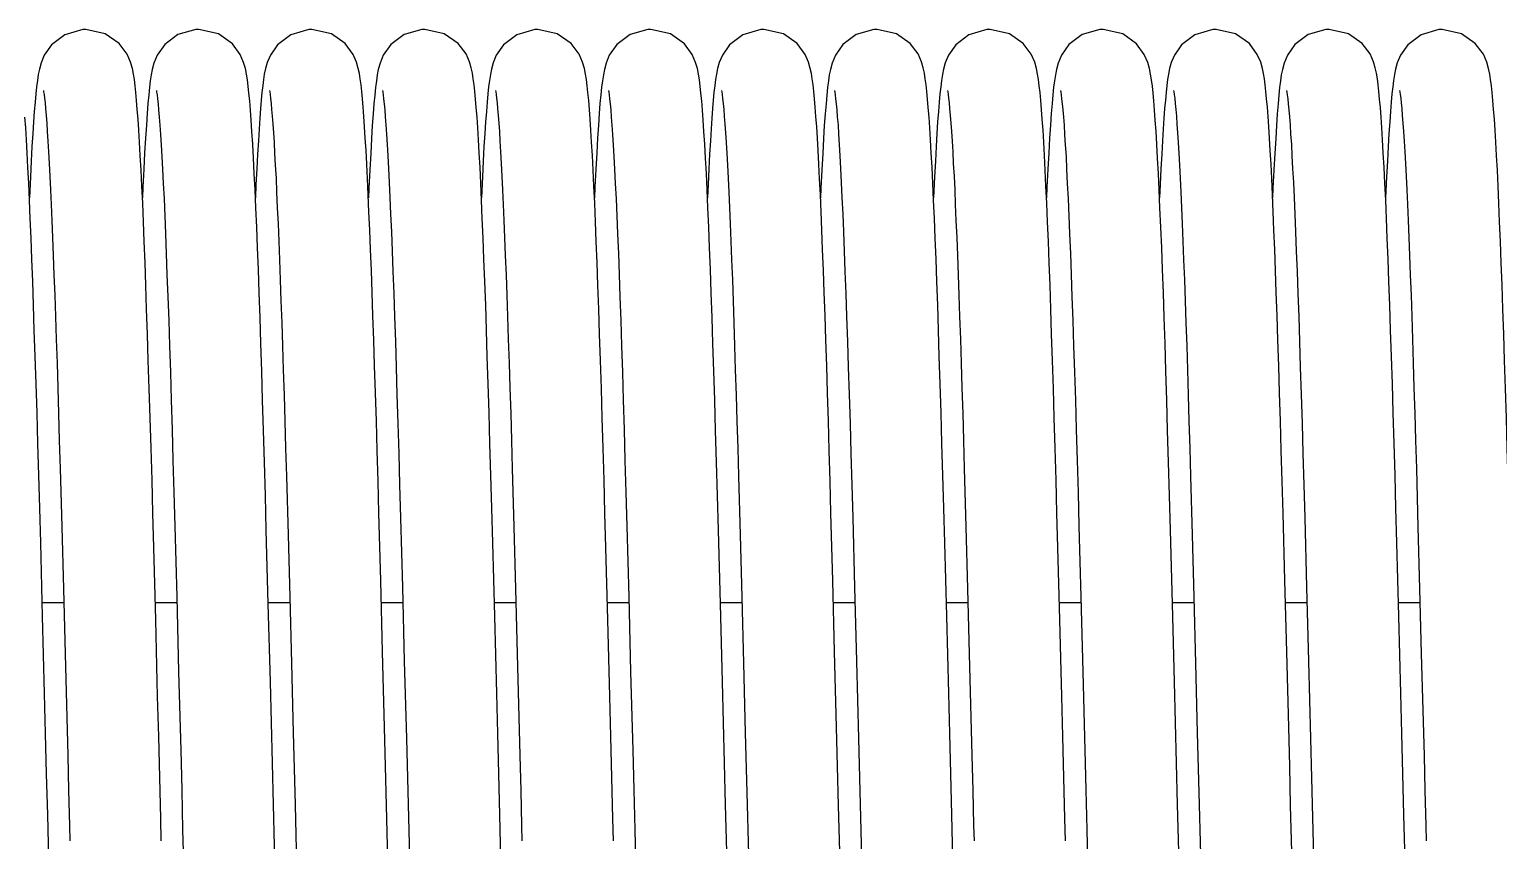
# Model space of a CAD drawing. Header units: millimetres. Extents: x 21899 to 38731, y -5425 to 3612.
# Drawn here: x 33826.3 to 33930.3, y -2716.3 to -2658.9 of the extents above; entities that cross this region are included whole.
import ezdxf

# ---------------------------------------------------------------- set-up
doc = ezdxf.new("R2010")
doc.units = ezdxf.units.MM

msp = doc.modelspace()

# ---------------------------------------------------------------- linework, layer by layer
at = {"color": 7, "linetype": 'Continuous'}
for p, q in [((33828.47, -2689.98), (33828.58, -2694.12)), ((33860.47, -2689.98), (33860.58, -2694.12)), ((33892.47, -2689.98), (33892.58, -2694.12)), ((33924.47, -2689.98), (33924.58, -2694.12)), ((33844.48, -2690.53), (33844.6, -2694.68)), ((33876.48, -2690.53), (33876.6, -2694.68)), ((33908.48, -2690.53), (33908.6, -2694.68)), ((33851.16, -2697.9), (33851.03, -2693.15)), ((33852.57, -2693.47), (33852.7, -2698.38)), ((33883.16, -2697.9), (33883.03, -2693.15)), ((33884.57, -2693.47), (33884.7, -2698.38)), ((33915.16, -2697.9), (33915.03, -2693.15)), ((33916.57, -2693.47), (33916.7, -2698.38)), ((33828.58, -2694.12), (33828.7, -2698.51)), ((33836.58, -2694.06), (33836.72, -2699.07)), ((33843.2, -2699.56), (33843.06, -2694.35)), ((33860.58, -2694.12), (33860.7, -2698.51)), ((33868.58, -2694.06), (33868.72, -2699.07)), ((33875.2, -2699.56), (33875.06, -2694.35)), ((33892.58, -2694.12), (33892.7, -2698.51)), ((33900.58, -2694.06), (33900.72, -2699.07)), ((33907.2, -2699.56), (33907.06, -2694.35)), ((33924.58, -2694.12), (33924.7, -2698.51)), ((33827.23, -2700.43), (33827.09, -2695.25)), ((33835.23, -2700.69), (33835.1, -2695.58)), ((33844.6, -2694.68), (33844.72, -2699.1)), ((33859.23, -2700.43), (33859.09, -2695.25)), ((33867.23, -2700.69), (33867.1, -2695.58)), ((33876.6, -2694.68), (33876.72, -2699.1)), ((33891.23, -2700.43), (33891.09, -2695.25)), ((33899.23, -2700.69), (33899.1, -2695.58)), ((33908.6, -2694.68), (33908.72, -2699.1)), ((33923.23, -2700.43), (33923.09, -2695.25)), ((33828.7, -2698.51), (33828.82, -2703.1)), ((33851.29, -2702.96), (33851.16, -2697.9)), ((33852.7, -2698.38), (33852.83, -2703.61)), ((33860.7, -2698.51), (33860.82, -2703.1)), ((33883.29, -2702.96), (33883.16, -2697.9)), ((33884.7, -2698.38), (33884.83, -2703.61)), ((33892.7, -2698.51), (33892.82, -2703.1)), ((33915.29, -2702.96), (33915.16, -2697.9)), ((33916.7, -2698.38), (33916.83, -2703.61)), ((33924.7, -2698.51), (33924.82, -2703.1)), ((33827.2, -2699.47), (33828.73, -2699.47)), ((33835.2, -2699.47), (33836.73, -2699.47)), ((33836.72, -2699.07), (33836.85, -2704.38)), ((33843.2, -2699.47), (33844.73, -2699.47)), ((33843.35, -2705.09), (33843.2, -2699.56)), ((33844.72, -2699.1), (33844.84, -2703.77)), ((33851.2, -2699.47), (33852.73, -2699.47)), ((33859.2, -2699.47), (33860.73, -2699.47)), ((33867.2, -2699.47), (33868.73, -2699.47)), ((33868.72, -2699.07), (33868.85, -2704.38)), ((33875.2, -2699.47), (33876.73, -2699.47)), ((33875.35, -2705.09), (33875.2, -2699.56)), ((33876.72, -2699.1), (33876.84, -2703.77)), ((33883.2, -2699.47), (33884.73, -2699.47)), ((33891.2, -2699.47), (33892.73, -2699.47)), ((33899.2, -2699.47), (33900.73, -2699.47)), ((33900.72, -2699.07), (33900.85, -2704.38)), ((33907.2, -2699.47), (33908.73, -2699.47)), ((33907.35, -2705.09), (33907.2, -2699.56)), ((33908.72, -2699.1), (33908.84, -2703.77)), ((33915.2, -2699.47), (33916.73, -2699.47)), ((33923.2, -2699.47), (33924.73, -2699.47)), ((33852.83, -2703.61), (33852.98, -2709.08)), ((33884.83, -2703.61), (33884.98, -2709.08)), ((33827.73, -2720.28), (33827.59, -2714.49)), ((33859.73, -2720.28), (33859.59, -2714.49)), ((33891.73, -2720.28), (33891.59, -2714.49)), ((33923.73, -2720.28), (33923.59, -2714.49)), ((33837.14, -2715.56), (33837.29, -2721.23)), ((33869.14, -2715.56), (33869.29, -2721.23)), ((33901.14, -2715.56), (33901.29, -2721.23))]:
    msp.add_line(p, q, dxfattribs=at)
for points in [[(33830.29, -2658.91), (33830.07, -2658.92), (33828.8, -2659.29), (33827.86, -2660), (33827.34, -2660.73), (33827.12, -2661.28), (33827, -2661.72), (33826.92, -2662.11), (33826.86, -2662.52), (33826.8, -2662.97), (33826.74, -2663.48), (33826.69, -2664.06), (33826.64, -2664.72)], [(33833.93, -2664.57), (33833.88, -2663.94), (33833.83, -2663.39), (33833.78, -2662.91), (33833.72, -2662.47), (33833.66, -2662.08), (33833.58, -2661.69), (33833.45, -2661.24), (33833.21, -2660.67), (33832.64, -2659.91), (33831.66, -2659.22), (33830.29, -2658.91)], [(33838.29, -2658.91), (33838.07, -2658.92), (33836.81, -2659.28), (33835.87, -2659.98), (33835.34, -2660.73), (33835.11, -2661.31), (33834.99, -2661.74), (33834.92, -2662.13), (33834.85, -2662.55), (33834.79, -2663.01), (33834.74, -2663.55), (33834.68, -2664.16), (33834.62, -2664.87)], [(33841.94, -2664.62), (33841.89, -2663.98), (33841.83, -2663.42), (33841.78, -2662.92), (33841.72, -2662.48), (33841.66, -2662.08), (33841.58, -2661.69), (33841.45, -2661.25), (33841.21, -2660.68), (33840.66, -2659.93), (33839.68, -2659.23), (33838.29, -2658.91)], [(33846.29, -2658.91), (33846.07, -2658.92), (33844.79, -2659.29), (33843.85, -2660), (33843.35, -2660.73), (33843.12, -2661.26), (33843, -2661.69), (33842.92, -2662.08), (33842.86, -2662.47), (33842.81, -2662.89), (33842.75, -2663.37), (33842.7, -2663.91), (33842.65, -2664.51), (33842.6, -2665.2)], [(33849.97, -2665.07), (33849.92, -2664.42), (33849.87, -2663.83), (33849.82, -2663.3), (33849.77, -2662.84), (33849.71, -2662.42), (33849.65, -2662.04), (33849.57, -2661.67), (33849.45, -2661.24), (33849.21, -2660.68), (33848.65, -2659.92), (33847.67, -2659.23), (33846.29, -2658.91)], [(33854.29, -2658.91), (33854.07, -2658.92), (33852.81, -2659.28), (33851.87, -2659.99), (33851.34, -2660.74), (33851.11, -2661.31), (33850.99, -2661.75), (33850.91, -2662.14), (33850.85, -2662.56), (33850.79, -2663.02), (33850.74, -2663.56), (33850.68, -2664.18), (33850.62, -2664.89)], [(33857.98, -2665.12), (33857.92, -2664.44), (33857.87, -2663.84), (33857.82, -2663.3), (33857.77, -2662.83), (33857.71, -2662.41), (33857.65, -2662.02), (33857.56, -2661.63), (33857.44, -2661.2), (33857.2, -2660.65), (33856.64, -2659.91), (33855.66, -2659.22), (33854.29, -2658.91)], [(33862.29, -2658.91), (33862.07, -2658.92), (33860.8, -2659.29), (33859.86, -2660), (33859.34, -2660.73), (33859.12, -2661.28), (33859, -2661.72), (33858.92, -2662.11), (33858.86, -2662.52), (33858.8, -2662.97), (33858.74, -2663.48), (33858.69, -2664.06), (33858.64, -2664.72)], [(33865.93, -2664.57), (33865.88, -2663.94), (33865.83, -2663.39), (33865.78, -2662.91), (33865.72, -2662.47), (33865.66, -2662.08), (33865.58, -2661.69), (33865.45, -2661.24), (33865.21, -2660.67), (33864.64, -2659.91), (33863.66, -2659.22), (33862.29, -2658.91)], [(33870.29, -2658.91), (33870.07, -2658.92), (33868.81, -2659.28), (33867.87, -2659.98), (33867.34, -2660.73), (33867.11, -2661.31), (33866.99, -2661.74), (33866.92, -2662.13), (33866.85, -2662.55), (33866.79, -2663.01), (33866.74, -2663.55), (33866.68, -2664.16), (33866.62, -2664.87)], [(33873.94, -2664.62), (33873.89, -2663.98), (33873.83, -2663.42), (33873.78, -2662.92), (33873.72, -2662.48), (33873.66, -2662.08), (33873.58, -2661.69), (33873.45, -2661.25), (33873.21, -2660.68), (33872.66, -2659.93), (33871.68, -2659.23), (33870.29, -2658.91)], [(33878.29, -2658.91), (33878.07, -2658.92), (33876.79, -2659.29), (33875.85, -2660), (33875.35, -2660.73), (33875.12, -2661.26), (33875, -2661.69), (33874.92, -2662.08), (33874.86, -2662.47), (33874.81, -2662.89), (33874.75, -2663.37), (33874.7, -2663.91), (33874.65, -2664.51), (33874.6, -2665.2)], [(33881.97, -2665.07), (33881.92, -2664.42), (33881.87, -2663.83), (33881.82, -2663.3), (33881.77, -2662.84), (33881.71, -2662.42), (33881.65, -2662.04), (33881.57, -2661.67), (33881.45, -2661.24), (33881.21, -2660.68), (33880.65, -2659.92), (33879.67, -2659.23), (33878.29, -2658.91)], [(33886.29, -2658.91), (33886.07, -2658.92), (33884.81, -2659.28), (33883.87, -2659.99), (33883.34, -2660.74), (33883.11, -2661.31), (33882.99, -2661.75), (33882.91, -2662.14), (33882.85, -2662.56), (33882.79, -2663.02), (33882.74, -2663.56), (33882.68, -2664.18), (33882.62, -2664.89)], [(33889.98, -2665.12), (33889.92, -2664.44), (33889.87, -2663.84), (33889.82, -2663.3), (33889.77, -2662.83), (33889.71, -2662.41), (33889.65, -2662.02), (33889.56, -2661.63), (33889.44, -2661.2), (33889.2, -2660.65), (33888.64, -2659.91), (33887.66, -2659.22), (33886.29, -2658.91)], [(33894.29, -2658.91), (33894.07, -2658.92), (33892.8, -2659.29), (33891.86, -2660), (33891.34, -2660.73), (33891.12, -2661.28), (33891, -2661.72), (33890.92, -2662.11), (33890.86, -2662.52), (33890.8, -2662.97), (33890.74, -2663.48), (33890.69, -2664.06), (33890.64, -2664.72)], [(33897.93, -2664.57), (33897.88, -2663.94), (33897.83, -2663.39), (33897.78, -2662.91), (33897.72, -2662.47), (33897.66, -2662.08), (33897.58, -2661.69), (33897.45, -2661.24), (33897.21, -2660.67), (33896.64, -2659.91), (33895.66, -2659.22), (33894.29, -2658.91)], [(33902.29, -2658.91), (33902.07, -2658.92), (33900.81, -2659.28), (33899.87, -2659.98), (33899.34, -2660.73), (33899.11, -2661.31), (33898.99, -2661.74), (33898.92, -2662.13), (33898.85, -2662.55), (33898.79, -2663.01), (33898.74, -2663.55), (33898.68, -2664.16), (33898.62, -2664.87)], [(33905.94, -2664.62), (33905.89, -2663.98), (33905.83, -2663.42), (33905.78, -2662.92), (33905.72, -2662.48), (33905.66, -2662.08), (33905.58, -2661.69), (33905.45, -2661.25), (33905.21, -2660.68), (33904.66, -2659.93), (33903.68, -2659.23), (33902.29, -2658.91)], [(33910.29, -2658.91), (33910.07, -2658.92), (33908.79, -2659.29), (33907.85, -2660), (33907.35, -2660.73), (33907.12, -2661.26), (33907, -2661.69), (33906.92, -2662.08), (33906.86, -2662.47), (33906.81, -2662.89), (33906.75, -2663.37), (33906.7, -2663.91), (33906.65, -2664.51), (33906.6, -2665.2)], [(33913.97, -2665.07), (33913.92, -2664.42), (33913.87, -2663.83), (33913.82, -2663.3), (33913.77, -2662.84), (33913.71, -2662.42), (33913.65, -2662.04), (33913.57, -2661.67), (33913.45, -2661.24), (33913.21, -2660.68), (33912.65, -2659.92), (33911.67, -2659.23), (33910.29, -2658.91)], [(33918.29, -2658.91), (33918.07, -2658.92), (33916.81, -2659.28), (33915.87, -2659.99), (33915.34, -2660.74), (33915.11, -2661.31), (33914.99, -2661.75), (33914.91, -2662.14), (33914.85, -2662.56), (33914.79, -2663.02), (33914.74, -2663.56), (33914.68, -2664.18), (33914.62, -2664.89)], [(33921.98, -2665.12), (33921.92, -2664.44), (33921.87, -2663.84), (33921.82, -2663.3), (33921.77, -2662.83), (33921.71, -2662.41), (33921.65, -2662.02), (33921.56, -2661.63), (33921.44, -2661.2), (33921.2, -2660.65), (33920.64, -2659.91), (33919.66, -2659.22), (33918.29, -2658.91)], [(33926.29, -2658.91), (33926.07, -2658.92), (33924.8, -2659.29), (33923.86, -2660), (33923.34, -2660.73), (33923.12, -2661.28), (33923, -2661.72), (33922.92, -2662.11), (33922.86, -2662.52), (33922.8, -2662.97), (33922.74, -2663.48), (33922.69, -2664.06), (33922.64, -2664.72)], [(33929.93, -2664.57), (33929.88, -2663.94), (33929.83, -2663.39), (33929.78, -2662.91), (33929.72, -2662.47), (33929.66, -2662.08), (33929.58, -2661.69), (33929.45, -2661.24), (33929.21, -2660.67), (33928.64, -2659.91), (33927.66, -2659.22), (33926.29, -2658.91)], [(33827.28, -2663.23), (33827.28, -2663.24), (33827.3, -2663.33), (33827.33, -2663.51), (33827.36, -2663.78), (33827.4, -2664.12), (33827.43, -2664.52), (33827.47, -2665), (33827.52, -2665.54), (33827.56, -2666.15), (33827.6, -2666.83), (33827.65, -2667.58), (33827.69, -2668.4), (33827.74, -2669.29), (33827.79, -2670.26), (33827.83, -2671.31), (33827.88, -2672.43), (33827.93, -2673.63), (33827.98, -2674.92), (33828.03, -2676.28), (33828.09, -2677.72), (33828.14, -2679.24), (33828.19, -2680.84), (33828.25, -2682.52), (33828.3, -2684.27), (33828.36, -2686.1), (33828.41, -2688.01), (33828.47, -2689.98)], [(33835.28, -2663.24), (33835.3, -2663.35), (33835.33, -2663.55), (33835.36, -2663.83), (33835.4, -2664.18), (33835.44, -2664.61), (33835.48, -2665.12), (33835.53, -2665.69), (33835.57, -2666.35), (33835.62, -2667.09), (33835.67, -2667.91), (33835.71, -2668.81), (33835.76, -2669.82), (33835.82, -2670.91), (33835.87, -2672.1), (33835.92, -2673.39), (33835.98, -2674.78), (33836.03, -2676.26), (33836.09, -2677.84), (33836.15, -2679.52), (33836.21, -2681.3), (33836.27, -2683.18), (33836.33, -2685.15), (33836.39, -2687.23), (33836.45, -2689.41), (33836.52, -2691.69), (33836.58, -2694.06)], [(33843.28, -2663.24), (33843.3, -2663.34), (33843.33, -2663.53), (33843.36, -2663.8), (33843.4, -2664.15), (33843.44, -2664.57), (33843.48, -2665.05), (33843.52, -2665.61), (33843.56, -2666.23), (33843.61, -2666.92), (33843.65, -2667.69), (33843.7, -2668.53), (33843.75, -2669.44), (33843.79, -2670.44), (33843.84, -2671.51), (33843.89, -2672.67), (33843.94, -2673.91), (33843.99, -2675.23), (33844.05, -2676.63), (33844.1, -2678.11), (33844.15, -2679.67), (33844.21, -2681.31), (33844.26, -2683.01), (33844.32, -2684.79), (33844.37, -2686.63), (33844.43, -2688.55), (33844.48, -2690.53)], [(33851.28, -2663.24), (33851.3, -2663.35), (33851.33, -2663.54), (33851.36, -2663.82), (33851.4, -2664.17), (33851.44, -2664.6), (33851.48, -2665.1), (33851.53, -2665.67), (33851.57, -2666.32), (33851.62, -2667.05), (33851.66, -2667.86), (33851.71, -2668.75), (33851.76, -2669.74), (33851.81, -2670.81), (33851.86, -2671.98), (33851.92, -2673.24), (33851.97, -2674.6), (33852.02, -2676.05), (33852.08, -2677.6), (33852.14, -2679.24), (33852.2, -2680.99), (33852.25, -2682.82), (33852.31, -2684.76), (33852.38, -2686.79), (33852.44, -2688.92), (33852.5, -2691.15), (33852.57, -2693.47)], [(33859.28, -2663.23), (33859.28, -2663.24), (33859.3, -2663.33), (33859.33, -2663.51), (33859.36, -2663.78), (33859.4, -2664.12), (33859.43, -2664.52), (33859.47, -2665), (33859.52, -2665.54), (33859.56, -2666.15), (33859.6, -2666.83), (33859.65, -2667.58), (33859.69, -2668.4), (33859.74, -2669.29), (33859.79, -2670.26), (33859.83, -2671.31), (33859.88, -2672.43), (33859.93, -2673.63), (33859.98, -2674.92), (33860.03, -2676.28), (33860.09, -2677.72), (33860.14, -2679.24), (33860.19, -2680.84), (33860.25, -2682.52), (33860.3, -2684.27), (33860.36, -2686.1), (33860.41, -2688.01), (33860.47, -2689.98)], [(33867.28, -2663.24), (33867.3, -2663.35), (33867.33, -2663.55), (33867.36, -2663.83), (33867.4, -2664.18), (33867.44, -2664.61), (33867.48, -2665.12), (33867.53, -2665.69), (33867.57, -2666.35), (33867.62, -2667.09), (33867.67, -2667.91), (33867.71, -2668.81), (33867.76, -2669.82), (33867.82, -2670.91), (33867.87, -2672.1), (33867.92, -2673.39), (33867.98, -2674.78), (33868.03, -2676.26), (33868.09, -2677.84), (33868.15, -2679.52), (33868.21, -2681.3), (33868.27, -2683.18), (33868.33, -2685.15), (33868.39, -2687.23), (33868.45, -2689.41), (33868.52, -2691.69), (33868.58, -2694.06)], [(33875.28, -2663.24), (33875.3, -2663.34), (33875.33, -2663.53), (33875.36, -2663.8), (33875.4, -2664.15), (33875.44, -2664.57), (33875.48, -2665.05), (33875.52, -2665.61), (33875.56, -2666.23), (33875.61, -2666.92), (33875.65, -2667.69), (33875.7, -2668.53), (33875.75, -2669.44), (33875.79, -2670.44), (33875.84, -2671.51), (33875.89, -2672.67), (33875.94, -2673.91), (33875.99, -2675.23), (33876.05, -2676.63), (33876.1, -2678.11), (33876.15, -2679.67), (33876.21, -2681.31), (33876.26, -2683.01), (33876.32, -2684.79), (33876.37, -2686.63), (33876.43, -2688.55), (33876.48, -2690.53)], [(33883.28, -2663.24), (33883.3, -2663.35), (33883.33, -2663.54), (33883.36, -2663.82), (33883.4, -2664.17), (33883.44, -2664.6), (33883.48, -2665.1), (33883.53, -2665.67), (33883.57, -2666.32), (33883.62, -2667.05), (33883.66, -2667.86), (33883.71, -2668.75), (33883.76, -2669.74), (33883.81, -2670.81), (33883.86, -2671.98), (33883.92, -2673.24), (33883.97, -2674.6), (33884.02, -2676.05), (33884.08, -2677.6), (33884.14, -2679.24), (33884.2, -2680.99), (33884.25, -2682.82), (33884.31, -2684.76), (33884.38, -2686.79), (33884.44, -2688.92), (33884.5, -2691.15), (33884.57, -2693.47)], [(33891.28, -2663.23), (33891.28, -2663.24), (33891.3, -2663.33), (33891.33, -2663.51), (33891.36, -2663.78), (33891.4, -2664.12), (33891.43, -2664.52), (33891.47, -2665), (33891.52, -2665.54), (33891.56, -2666.15), (33891.6, -2666.83), (33891.65, -2667.58), (33891.69, -2668.4), (33891.74, -2669.29), (33891.79, -2670.26), (33891.83, -2671.31), (33891.88, -2672.43), (33891.93, -2673.63), (33891.98, -2674.92), (33892.03, -2676.28), (33892.09, -2677.72), (33892.14, -2679.24), (33892.19, -2680.84), (33892.25, -2682.52), (33892.3, -2684.27), (33892.36, -2686.1), (33892.41, -2688.01), (33892.47, -2689.98)], [(33899.28, -2663.24), (33899.3, -2663.35), (33899.33, -2663.55), (33899.36, -2663.83), (33899.4, -2664.18), (33899.44, -2664.61), (33899.48, -2665.12), (33899.53, -2665.69), (33899.57, -2666.35), (33899.62, -2667.09), (33899.67, -2667.91), (33899.71, -2668.81), (33899.76, -2669.82), (33899.82, -2670.91), (33899.87, -2672.1), (33899.92, -2673.39), (33899.98, -2674.78), (33900.03, -2676.26), (33900.09, -2677.84), (33900.15, -2679.52), (33900.21, -2681.3), (33900.27, -2683.18), (33900.33, -2685.15), (33900.39, -2687.23), (33900.45, -2689.41), (33900.52, -2691.69), (33900.58, -2694.06)], [(33907.28, -2663.24), (33907.3, -2663.34), (33907.33, -2663.53), (33907.36, -2663.8), (33907.4, -2664.15), (33907.44, -2664.57), (33907.48, -2665.05), (33907.52, -2665.61), (33907.56, -2666.23), (33907.61, -2666.92), (33907.65, -2667.69), (33907.7, -2668.53), (33907.75, -2669.44), (33907.79, -2670.44), (33907.84, -2671.51), (33907.89, -2672.67), (33907.94, -2673.91), (33907.99, -2675.23), (33908.05, -2676.63), (33908.1, -2678.11), (33908.15, -2679.67), (33908.21, -2681.31), (33908.26, -2683.01), (33908.32, -2684.79), (33908.37, -2686.63), (33908.43, -2688.55), (33908.48, -2690.53)], [(33915.28, -2663.24), (33915.3, -2663.35), (33915.33, -2663.54), (33915.36, -2663.82), (33915.4, -2664.17), (33915.44, -2664.6), (33915.48, -2665.1), (33915.53, -2665.67), (33915.57, -2666.32), (33915.62, -2667.05), (33915.66, -2667.86), (33915.71, -2668.75), (33915.76, -2669.74), (33915.81, -2670.81), (33915.86, -2671.98), (33915.92, -2673.24), (33915.97, -2674.6), (33916.02, -2676.05), (33916.08, -2677.6), (33916.14, -2679.24), (33916.2, -2680.99), (33916.25, -2682.82), (33916.31, -2684.76), (33916.38, -2686.79), (33916.44, -2688.92), (33916.5, -2691.15), (33916.57, -2693.47)], [(33923.28, -2663.23), (33923.28, -2663.24), (33923.3, -2663.33), (33923.33, -2663.51), (33923.36, -2663.78), (33923.4, -2664.12), (33923.43, -2664.52), (33923.47, -2665), (33923.52, -2665.54), (33923.56, -2666.15), (33923.6, -2666.83), (33923.65, -2667.58), (33923.69, -2668.4), (33923.74, -2669.29), (33923.79, -2670.26), (33923.83, -2671.31), (33923.88, -2672.43), (33923.93, -2673.63), (33923.98, -2674.92), (33924.03, -2676.28), (33924.09, -2677.72), (33924.14, -2679.24), (33924.19, -2680.84), (33924.25, -2682.52), (33924.3, -2684.27), (33924.36, -2686.1), (33924.41, -2688.01), (33924.47, -2689.98)], [(33827.09, -2695.25), (33827.02, -2692.8), (33826.96, -2690.46), (33826.89, -2688.21), (33826.83, -2686.05), (33826.77, -2684), (33826.7, -2682.05), (33826.64, -2680.19), (33826.59, -2678.43), (33826.53, -2676.75), (33826.47, -2675.18), (33826.41, -2673.69), (33826.35, -2672.3), (33826.3, -2671), (33826.24, -2669.79), (33826.19, -2668.68), (33826.13, -2667.65), (33826.08, -2666.72), (33826.03, -2665.88), (33825.98, -2665.12)], [(33826.64, -2664.72), (33826.58, -2665.46), (33826.53, -2666.29), (33826.47, -2667.21), (33826.42, -2668.23), (33826.36, -2669.35), (33826.29, -2670.83)], [(33835.1, -2695.58), (33835.03, -2693.14), (33834.97, -2690.8), (33834.9, -2688.55), (33834.84, -2686.39), (33834.78, -2684.33), (33834.71, -2682.35), (33834.65, -2680.48), (33834.59, -2678.7), (33834.54, -2677.01), (33834.48, -2675.42), (33834.42, -2673.92), (33834.36, -2672.52), (33834.31, -2671.21), (33834.25, -2670), (33834.2, -2668.87), (33834.14, -2667.84), (33834.09, -2666.9), (33834.04, -2666.04), (33833.99, -2665.26), (33833.93, -2664.57)], [(33834.62, -2664.87), (33834.57, -2665.68), (33834.51, -2666.6), (33834.45, -2667.64), (33834.39, -2668.8), (33834.32, -2670.08), (33834.29, -2670.84)], [(33843.06, -2694.35), (33843, -2691.89), (33842.93, -2689.54), (33842.86, -2687.29), (33842.8, -2685.14), (33842.74, -2683.09), (33842.68, -2681.15), (33842.62, -2679.3), (33842.56, -2677.56), (33842.5, -2675.91), (33842.44, -2674.36), (33842.38, -2672.9), (33842.32, -2671.54), (33842.27, -2670.27), (33842.21, -2669.1), (33842.15, -2668.02), (33842.1, -2667.04), (33842.04, -2666.15), (33841.99, -2665.34), (33841.94, -2664.62)], [(33842.6, -2665.2), (33842.55, -2665.96), (33842.5, -2666.81), (33842.44, -2667.75), (33842.39, -2668.77), (33842.33, -2669.89), (33842.29, -2670.84)], [(33851.03, -2693.15), (33850.97, -2690.89), (33850.91, -2688.72), (33850.85, -2686.63), (33850.79, -2684.64), (33850.73, -2682.73), (33850.67, -2680.91), (33850.61, -2679.17), (33850.55, -2677.53), (33850.5, -2675.97), (33850.44, -2674.5), (33850.39, -2673.12), (33850.33, -2671.82), (33850.28, -2670.61), (33850.23, -2669.49), (33850.18, -2668.44), (33850.12, -2667.48), (33850.07, -2666.6), (33850.02, -2665.8), (33849.97, -2665.07)], [(33850.62, -2664.89), (33850.56, -2665.71), (33850.51, -2666.64), (33850.45, -2667.69), (33850.38, -2668.86), (33850.32, -2670.15), (33850.29, -2670.84)], [(33859.09, -2695.25), (33859.02, -2692.8), (33858.96, -2690.46), (33858.89, -2688.21), (33858.83, -2686.05), (33858.77, -2684), (33858.7, -2682.05), (33858.64, -2680.19), (33858.59, -2678.43), (33858.53, -2676.75), (33858.47, -2675.18), (33858.41, -2673.69), (33858.35, -2672.3), (33858.3, -2671), (33858.24, -2669.79), (33858.19, -2668.68), (33858.13, -2667.65), (33858.08, -2666.72), (33858.03, -2665.88), (33857.98, -2665.12)], [(33858.64, -2664.72), (33858.58, -2665.46), (33858.53, -2666.29), (33858.47, -2667.21), (33858.42, -2668.23), (33858.36, -2669.35), (33858.29, -2670.83)], [(33867.1, -2695.58), (33867.03, -2693.14), (33866.97, -2690.8), (33866.9, -2688.55), (33866.84, -2686.39), (33866.78, -2684.33), (33866.71, -2682.35), (33866.65, -2680.48), (33866.59, -2678.7), (33866.54, -2677.01), (33866.48, -2675.42), (33866.42, -2673.92), (33866.36, -2672.52), (33866.31, -2671.21), (33866.25, -2670), (33866.2, -2668.87), (33866.14, -2667.84), (33866.09, -2666.9), (33866.04, -2666.04), (33865.99, -2665.26), (33865.93, -2664.57)], [(33866.62, -2664.87), (33866.57, -2665.68), (33866.51, -2666.6), (33866.45, -2667.64), (33866.39, -2668.8), (33866.32, -2670.08), (33866.29, -2670.84)], [(33875.06, -2694.35), (33875, -2691.89), (33874.93, -2689.54), (33874.86, -2687.29), (33874.8, -2685.14), (33874.74, -2683.09), (33874.68, -2681.15), (33874.62, -2679.3), (33874.56, -2677.56), (33874.5, -2675.91), (33874.44, -2674.36), (33874.38, -2672.9), (33874.32, -2671.54), (33874.27, -2670.27), (33874.21, -2669.1), (33874.15, -2668.02), (33874.1, -2667.04), (33874.04, -2666.15), (33873.99, -2665.34), (33873.94, -2664.62)], [(33874.6, -2665.2), (33874.55, -2665.96), (33874.5, -2666.81), (33874.44, -2667.75), (33874.39, -2668.77), (33874.33, -2669.89), (33874.29, -2670.84)], [(33883.03, -2693.15), (33882.97, -2690.89), (33882.91, -2688.72), (33882.85, -2686.63), (33882.79, -2684.64), (33882.73, -2682.73), (33882.67, -2680.91), (33882.61, -2679.17), (33882.55, -2677.53), (33882.5, -2675.97), (33882.44, -2674.5), (33882.39, -2673.12), (33882.33, -2671.82), (33882.28, -2670.61), (33882.23, -2669.49), (33882.18, -2668.44), (33882.12, -2667.48), (33882.07, -2666.6), (33882.02, -2665.8), (33881.97, -2665.07)], [(33882.62, -2664.89), (33882.56, -2665.71), (33882.51, -2666.64), (33882.45, -2667.69), (33882.38, -2668.86), (33882.32, -2670.15), (33882.29, -2670.84)], [(33891.09, -2695.25), (33891.02, -2692.8), (33890.96, -2690.46), (33890.89, -2688.21), (33890.83, -2686.05), (33890.77, -2684), (33890.7, -2682.05), (33890.64, -2680.19), (33890.59, -2678.43), (33890.53, -2676.75), (33890.47, -2675.18), (33890.41, -2673.69), (33890.35, -2672.3), (33890.3, -2671), (33890.24, -2669.79), (33890.19, -2668.68), (33890.13, -2667.65), (33890.08, -2666.72), (33890.03, -2665.88), (33889.98, -2665.12)], [(33890.64, -2664.72), (33890.58, -2665.46), (33890.53, -2666.29), (33890.47, -2667.21), (33890.42, -2668.23), (33890.36, -2669.35), (33890.29, -2670.83)], [(33899.1, -2695.58), (33899.03, -2693.14), (33898.97, -2690.8), (33898.9, -2688.55), (33898.84, -2686.39), (33898.78, -2684.33), (33898.71, -2682.35), (33898.65, -2680.48), (33898.59, -2678.7), (33898.54, -2677.01), (33898.48, -2675.42), (33898.42, -2673.92), (33898.36, -2672.52), (33898.31, -2671.21), (33898.25, -2670), (33898.2, -2668.87), (33898.14, -2667.84), (33898.09, -2666.9), (33898.04, -2666.04), (33897.99, -2665.26), (33897.93, -2664.57)], [(33898.62, -2664.87), (33898.57, -2665.68), (33898.51, -2666.6), (33898.45, -2667.64), (33898.39, -2668.8), (33898.32, -2670.08), (33898.29, -2670.84)], [(33907.06, -2694.35), (33907, -2691.89), (33906.93, -2689.54), (33906.86, -2687.29), (33906.8, -2685.14), (33906.74, -2683.09), (33906.68, -2681.15), (33906.62, -2679.3), (33906.56, -2677.56), (33906.5, -2675.91), (33906.44, -2674.36), (33906.38, -2672.9), (33906.32, -2671.54), (33906.27, -2670.27), (33906.21, -2669.1), (33906.15, -2668.02), (33906.1, -2667.04), (33906.04, -2666.15), (33905.99, -2665.34), (33905.94, -2664.62)], [(33906.6, -2665.2), (33906.55, -2665.96), (33906.5, -2666.81), (33906.44, -2667.75), (33906.39, -2668.77), (33906.33, -2669.89), (33906.29, -2670.84)], [(33915.03, -2693.15), (33914.97, -2690.89), (33914.91, -2688.72), (33914.85, -2686.63), (33914.79, -2684.64), (33914.73, -2682.73), (33914.67, -2680.91), (33914.61, -2679.17), (33914.55, -2677.53), (33914.5, -2675.97), (33914.44, -2674.5), (33914.39, -2673.12), (33914.33, -2671.82), (33914.28, -2670.61), (33914.23, -2669.49), (33914.18, -2668.44), (33914.12, -2667.48), (33914.07, -2666.6), (33914.02, -2665.8), (33913.97, -2665.07)], [(33914.62, -2664.89), (33914.56, -2665.71), (33914.51, -2666.64), (33914.45, -2667.69), (33914.38, -2668.86), (33914.32, -2670.15), (33914.29, -2670.84)], [(33923.09, -2695.25), (33923.02, -2692.8), (33922.96, -2690.46), (33922.89, -2688.21), (33922.83, -2686.05), (33922.77, -2684), (33922.7, -2682.05), (33922.64, -2680.19), (33922.59, -2678.43), (33922.53, -2676.75), (33922.47, -2675.18), (33922.41, -2673.69), (33922.35, -2672.3), (33922.3, -2671), (33922.24, -2669.79), (33922.19, -2668.68), (33922.13, -2667.65), (33922.08, -2666.72), (33922.03, -2665.88), (33921.98, -2665.12)], [(33922.64, -2664.72), (33922.58, -2665.46), (33922.53, -2666.29), (33922.47, -2667.21), (33922.42, -2668.23), (33922.36, -2669.35), (33922.29, -2670.83)], [(33931.1, -2695.58), (33931.03, -2693.14), (33930.97, -2690.8), (33930.9, -2688.55), (33930.84, -2686.39), (33930.78, -2684.33), (33930.71, -2682.35), (33930.65, -2680.48), (33930.59, -2678.7), (33930.54, -2677.01), (33930.48, -2675.42), (33930.42, -2673.92), (33930.36, -2672.52), (33930.31, -2671.21), (33930.25, -2670), (33930.2, -2668.87), (33930.14, -2667.84), (33930.09, -2666.9), (33930.04, -2666.04), (33929.99, -2665.26), (33929.93, -2664.57)], [(33827.59, -2714.49), (33827.51, -2711.6), (33827.44, -2708.74), (33827.37, -2705.91), (33827.23, -2700.43)], [(33835.45, -2708.94), (33835.37, -2706.12), (33835.23, -2700.69)], [(33859.59, -2714.49), (33859.51, -2711.6), (33859.44, -2708.74), (33859.37, -2705.91), (33859.23, -2700.43)], [(33867.45, -2708.94), (33867.37, -2706.12), (33867.23, -2700.69)], [(33891.59, -2714.49), (33891.51, -2711.6), (33891.44, -2708.74), (33891.37, -2705.91), (33891.23, -2700.43)], [(33899.45, -2708.94), (33899.37, -2706.12), (33899.23, -2700.69)], [(33923.59, -2714.49), (33923.51, -2711.6), (33923.44, -2708.74), (33923.37, -2705.91), (33923.23, -2700.43)], [(33828.82, -2703.1), (33829.01, -2710.3), (33829.07, -2712.76), (33829.13, -2715.24), (33829.16, -2716.32)], [(33844.84, -2703.77), (33844.96, -2708.68), (33845.03, -2711.21), (33845.1, -2713.79), (33845.23, -2719.07)], [(33851.72, -2719.56), (33851.57, -2713.84), (33851.5, -2711.04), (33851.43, -2708.29), (33851.29, -2702.96)], [(33860.82, -2703.1), (33861.01, -2710.3), (33861.07, -2712.76), (33861.13, -2715.24), (33861.16, -2716.32)], [(33876.84, -2703.77), (33876.96, -2708.68), (33877.03, -2711.21), (33877.1, -2713.79), (33877.23, -2719.07)], [(33883.72, -2719.56), (33883.57, -2713.84), (33883.5, -2711.04), (33883.43, -2708.29), (33883.29, -2702.96)], [(33892.82, -2703.1), (33893.01, -2710.3), (33893.07, -2712.76), (33893.13, -2715.24), (33893.16, -2716.32)], [(33908.84, -2703.77), (33908.96, -2708.68), (33909.03, -2711.21), (33909.1, -2713.79), (33909.23, -2719.07)], [(33915.72, -2719.56), (33915.57, -2713.84), (33915.5, -2711.04), (33915.43, -2708.29), (33915.29, -2702.96)], [(33916.83, -2703.61), (33916.98, -2709.08), (33917.05, -2711.87), (33917.12, -2714.68), (33917.34, -2723.13)], [(33924.82, -2703.1), (33925.01, -2710.3), (33925.07, -2712.76), (33925.13, -2715.24), (33925.16, -2716.32)], [(33836.85, -2704.38), (33837, -2709.91), (33837.07, -2712.73), (33837.14, -2715.56)], [(33868.85, -2704.38), (33869, -2709.91), (33869.07, -2712.73), (33869.14, -2715.56)], [(33900.85, -2704.38), (33901, -2709.91), (33901.07, -2712.73), (33901.14, -2715.56)], [(33843.72, -2719.61), (33843.57, -2713.76), (33843.49, -2710.84), (33843.35, -2705.09)], [(33875.72, -2719.61), (33875.57, -2713.76), (33875.49, -2710.84), (33875.35, -2705.09)], [(33907.72, -2719.61), (33907.57, -2713.76), (33907.49, -2710.84), (33907.35, -2705.09)], [(33835.63, -2716.32), (33835.59, -2714.75), (33835.45, -2708.94)], [(33852.98, -2709.08), (33853.12, -2714.68), (33853.34, -2723.13)], [(33867.63, -2716.32), (33867.59, -2714.75), (33867.45, -2708.94)], [(33884.98, -2709.08), (33885.12, -2714.68), (33885.34, -2723.13)], [(33899.63, -2716.32), (33899.59, -2714.75), (33899.45, -2708.94)]]:
    msp.add_lwpolyline(points, dxfattribs=at)

doc.saveas('drawing.dxf')
